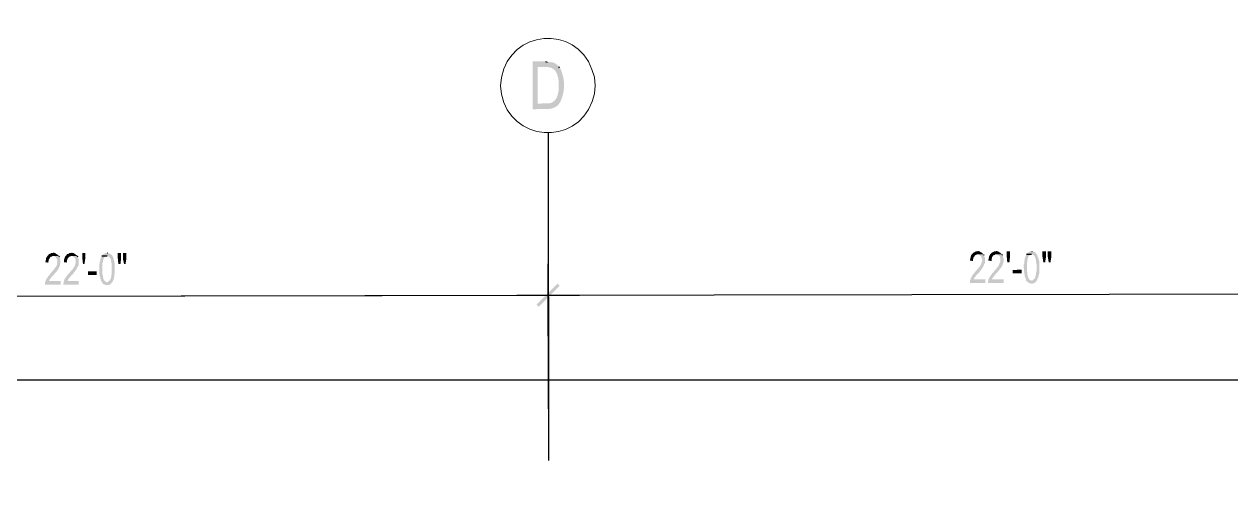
# Model space of a CAD drawing. Header units: inches. Extents: x 6322 to 85903, y -36042 to 7673.
# Drawn here: x 61638.7 to 61982.7, y 6003.5 to 6139 of the extents above; entities that cross this region are included whole.
import ezdxf

# ---------------------------------------------------------------- set-up
doc = ezdxf.new("R2010")
doc.units = ezdxf.units.IN
doc.header["$LTSCALE"] = 10
doc.linetypes.add('Amconstr', pattern=[9999, 9999, 0])
doc.layers.add('CABINET SECTION', color=7, linetype='Continuous')
doc.layers.add('FOOTPATH', color=1, linetype='Continuous')

# ---------------------------------------------------------------- blocks, each defined once
blk = doc.blocks.new('pdf plan')
at = {"true_color": 0x000007}
for points in [[(328.975, 466.675), (328.264, 466.675), (328.264, 464.028), (329.025, 464.028), (329.025, 464.028), (329.058, 464.03), (329.09, 464.033), (329.121, 464.035), (329.152, 464.039), (329.182, 464.042), (329.212, 464.046), (329.241, 464.051), (329.27, 464.056), (329.298, 464.062), (329.326, 464.068), (329.353, 464.076), (329.38, 464.084), (329.407, 464.093), (329.434, 464.104), (329.46, 464.115), (329.485, 464.127), (329.511, 464.141), (329.537, 464.156), (329.562, 464.172), (329.587, 464.19), (329.612, 464.209), (329.637, 464.23), (329.662, 464.252), (329.686, 464.276), (329.686, 464.276), (329.719, 464.326), (328.529, 464.342), (328.529, 466.36), (328.975, 466.36), (329.703, 466.393), (329.571, 466.526), (329.538, 466.542), (329.471, 466.592), (329.422, 466.608), (329.356, 466.625), (329.289, 466.625), (329.24, 466.642), (329.058, 466.642)], [(329.703, 466.393), (328.975, 466.36), (329.058, 466.36), (329.058, 466.36), (329.124, 466.357), (329.186, 466.349), (329.243, 466.335), (329.296, 466.317), (329.346, 466.293), (329.391, 466.265), (329.433, 466.234), (329.471, 466.198), (329.506, 466.159), (329.538, 466.116), (329.566, 466.071), (329.591, 466.023), (329.614, 465.973), (329.633, 465.921), (329.65, 465.867), (329.664, 465.811), (329.676, 465.755), (329.686, 465.697), (329.693, 465.639), (329.699, 465.581), (329.702, 465.523), (329.704, 465.465), (329.704, 465.408), (329.703, 465.351), (329.703, 465.351), (329.703, 465.203), (329.703, 465.203), (329.702, 465.153), (329.699, 465.102), (329.695, 465.051), (329.688, 465), (329.68, 464.949), (329.67, 464.898), (329.657, 464.848), (329.642, 464.799), (329.625, 464.752), (329.606, 464.705), (329.584, 464.66), (329.56, 464.617), (329.534, 464.577), (329.505, 464.538), (329.473, 464.503), (329.438, 464.47), (329.401, 464.44), (329.361, 464.414), (329.318, 464.392), (329.272, 464.373), (329.223, 464.358), (329.171, 464.348), (329.116, 464.343), (329.058, 464.342), (329.058, 464.342), (328.529, 464.342), (329.719, 464.326), (329.769, 464.392), (329.769, 464.392), (329.805, 464.463), (329.838, 464.536), (329.868, 464.611), (329.894, 464.687), (329.918, 464.764), (329.939, 464.843), (329.957, 464.922), (329.972, 465.003), (329.984, 465.084), (329.992, 465.166), (329.998, 465.248), (330.001, 465.331), (330, 465.413), (329.997, 465.496), (329.99, 465.579), (329.98, 465.661), (329.967, 465.743), (329.951, 465.825), (329.931, 465.906), (329.908, 465.986), (329.883, 466.065), (329.854, 466.142), (329.821, 466.219), (329.786, 466.294), (329.786, 466.294), (329.736, 466.327)], [(301.916, 455.924), (301.585, 455.924), (301.651, 455.924), (301.684, 455.891), (301.717, 455.874), (301.751, 455.857), (301.767, 455.824), (301.817, 455.742), (301.833, 455.709), (301.833, 455.576), (301.833, 455.576), (301.831, 455.564), (301.829, 455.551), (301.827, 455.538), (301.825, 455.524), (301.822, 455.511), (301.82, 455.497), (301.817, 455.484), (301.814, 455.47), (301.811, 455.456), (301.808, 455.442), (301.804, 455.429), (301.8, 455.415), (301.796, 455.402), (301.791, 455.389), (301.786, 455.376), (301.781, 455.363), (301.775, 455.351), (301.768, 455.339), (301.761, 455.328), (301.754, 455.317), (301.746, 455.306), (301.737, 455.296), (301.727, 455.287), (301.717, 455.279), (301.717, 455.279), (301.684, 455.246), (301.668, 455.212), (301.651, 455.179), (301.602, 455.13), (301.602, 455.13), (301.591, 455.119), (301.581, 455.108), (301.571, 455.097), (301.56, 455.085), (301.55, 455.072), (301.54, 455.06), (301.529, 455.047), (301.519, 455.034), (301.509, 455.021), (301.498, 455.008), (301.488, 454.994), (301.478, 454.981), (301.467, 454.967), (301.457, 454.954), (301.447, 454.941), (301.436, 454.928), (301.426, 454.915), (301.416, 454.902), (301.405, 454.889), (301.395, 454.877), (301.385, 454.865), (301.374, 454.854), (301.364, 454.843), (301.354, 454.832), (301.354, 454.832), (301.337, 454.815), (301.304, 454.766), (301.304, 454.766), (301.294, 454.752), (301.285, 454.739), (301.276, 454.726), (301.268, 454.714), (301.26, 454.702), (301.253, 454.691), (301.246, 454.681), (301.24, 454.67), (301.234, 454.66), (301.228, 454.65), (301.222, 454.64), (301.217, 454.629), (301.212, 454.619), (301.207, 454.608), (301.202, 454.597), (301.197, 454.586), (301.193, 454.574), (301.188, 454.561), (301.183, 454.548), (301.178, 454.534), (301.172, 454.519), (301.167, 454.503), (301.161, 454.486), (301.155, 454.468), (301.155, 454.468), (301.139, 454.435), (301.139, 454.336), (302.015, 454.336), (302.015, 454.534), (301.37, 454.534), (301.387, 454.584), (301.387, 454.584), (301.404, 454.615), (301.424, 454.645), (301.445, 454.676), (301.467, 454.706), (301.491, 454.736), (301.517, 454.766), (301.543, 454.796), (301.57, 454.826), (301.597, 454.856), (301.626, 454.886), (301.654, 454.917), (301.682, 454.948), (301.711, 454.979), (301.739, 455.011), (301.766, 455.043), (301.793, 455.075), (301.82, 455.108), (301.845, 455.142), (301.869, 455.177), (301.892, 455.212), (301.913, 455.248), (301.932, 455.285), (301.95, 455.323), (301.966, 455.361), (301.966, 455.361), (301.966, 455.411), (301.982, 455.411), (301.982, 455.477), (301.982, 455.477), (301.988, 455.488), (301.993, 455.5), (301.997, 455.512), (302, 455.526), (302.003, 455.54), (302.005, 455.555), (302.006, 455.57), (302.007, 455.586), (302.007, 455.602), (302.007, 455.618), (302.006, 455.634), (302.005, 455.651), (302.003, 455.667), (302.001, 455.684), (301.998, 455.7), (301.996, 455.716), (301.992, 455.732), (301.989, 455.747), (301.986, 455.762), (301.982, 455.776), (301.978, 455.789), (301.974, 455.802), (301.97, 455.814), (301.966, 455.824), (301.966, 455.824), (301.949, 455.874)], [(301.602, 456.089), (301.486, 456.089), (301.453, 456.056), (301.42, 456.039), (301.37, 456.039), (301.354, 456.023), (301.337, 455.973), (301.287, 455.94), (301.287, 455.94), (301.276, 455.921), (301.265, 455.904), (301.256, 455.889), (301.248, 455.876), (301.241, 455.864), (301.235, 455.855), (301.229, 455.846), (301.225, 455.839), (301.221, 455.832), (301.218, 455.826), (301.215, 455.82), (301.213, 455.814), (301.211, 455.808), (301.209, 455.802), (301.208, 455.796), (301.207, 455.788), (301.205, 455.78), (301.204, 455.77), (301.202, 455.759), (301.2, 455.747), (301.198, 455.732), (301.195, 455.716), (301.192, 455.697), (301.188, 455.676), (301.188, 455.676), (301.188, 455.642), (301.155, 455.576), (301.337, 455.56), (301.337, 455.626), (301.354, 455.659), (301.354, 455.709), (301.37, 455.742), (301.387, 455.791), (301.42, 455.808), (301.42, 455.824), (301.453, 455.874), (301.486, 455.891), (301.519, 455.891), (301.569, 455.924), (301.916, 455.924), (301.899, 455.957), (301.866, 455.973), (301.817, 456.023), (301.767, 456.039), (301.751, 456.056), (301.717, 456.089), (301.651, 456.089)], [(302.941, 455.924), (302.627, 455.924), (302.66, 455.924), (302.71, 455.891), (302.726, 455.874), (302.726, 455.874), (302.738, 455.869), (302.75, 455.864), (302.761, 455.857), (302.771, 455.85), (302.78, 455.842), (302.789, 455.833), (302.797, 455.823), (302.805, 455.813), (302.812, 455.803), (302.818, 455.792), (302.824, 455.78), (302.83, 455.769), (302.835, 455.757), (302.839, 455.744), (302.843, 455.732), (302.846, 455.72), (302.849, 455.707), (302.852, 455.695), (302.854, 455.683), (302.856, 455.671), (302.857, 455.659), (302.858, 455.648), (302.859, 455.637), (302.859, 455.626), (302.859, 455.626), (302.859, 455.527), (302.826, 455.494), (302.826, 455.444), (302.809, 455.411), (302.793, 455.345), (302.743, 455.295), (302.726, 455.279), (302.71, 455.246), (302.693, 455.212), (302.644, 455.13), (302.594, 455.113), (302.594, 455.113), (302.589, 455.104), (302.584, 455.095), (302.577, 455.084), (302.57, 455.073), (302.562, 455.061), (302.553, 455.048), (302.544, 455.035), (302.534, 455.022), (302.524, 455.008), (302.513, 454.994), (302.502, 454.98), (302.491, 454.966), (302.479, 454.953), (302.468, 454.939), (302.456, 454.925), (302.445, 454.912), (302.433, 454.9), (302.422, 454.888), (302.411, 454.876), (302.4, 454.865), (302.39, 454.856), (302.38, 454.847), (302.371, 454.839), (302.363, 454.832), (302.363, 454.832), (302.346, 454.815), (302.329, 454.766), (302.329, 454.766), (302.317, 454.752), (302.306, 454.739), (302.296, 454.726), (302.286, 454.714), (302.277, 454.702), (302.269, 454.691), (302.261, 454.681), (302.254, 454.67), (302.247, 454.66), (302.241, 454.65), (302.236, 454.64), (302.23, 454.629), (302.225, 454.619), (302.221, 454.608), (302.216, 454.597), (302.212, 454.586), (302.208, 454.574), (302.204, 454.561), (302.2, 454.548), (302.196, 454.534), (302.192, 454.519), (302.189, 454.503), (302.185, 454.486), (302.181, 454.468), (302.181, 454.468), (302.181, 454.435), (302.164, 454.385), (302.164, 454.336), (303.024, 454.336), (303.024, 454.534), (302.396, 454.534), (302.429, 454.617), (302.445, 454.65), (302.478, 454.667), (302.478, 454.683), (302.495, 454.733), (302.544, 454.749), (302.561, 454.799), (302.594, 454.832), (302.644, 454.882), (302.693, 454.915), (302.726, 454.964), (302.743, 454.997), (302.776, 455.047), (302.809, 455.064), (302.826, 455.113), (302.875, 455.146), (302.892, 455.179), (302.892, 455.196), (302.892, 455.196), (302.896, 455.204), (302.9, 455.213), (302.905, 455.221), (302.91, 455.23), (302.914, 455.239), (302.919, 455.248), (302.924, 455.257), (302.929, 455.266), (302.934, 455.276), (302.939, 455.285), (302.945, 455.294), (302.95, 455.303), (302.955, 455.313), (302.96, 455.322), (302.965, 455.331), (302.97, 455.34), (302.975, 455.35), (302.98, 455.359), (302.985, 455.368), (302.99, 455.377), (302.994, 455.385), (302.999, 455.394), (303.003, 455.403), (303.008, 455.411), (303.008, 455.411), (303.008, 455.477), (303.024, 455.51), (303.024, 455.709), (303.008, 455.742), (303.008, 455.791), (302.958, 455.874)], [(302.627, 456.089), (302.495, 456.089), (302.478, 456.056), (302.429, 456.039), (302.412, 456.039), (302.363, 456.023), (302.346, 455.973), (302.296, 455.94), (302.296, 455.94), (302.287, 455.921), (302.278, 455.904), (302.27, 455.889), (302.264, 455.876), (302.258, 455.864), (302.253, 455.855), (302.249, 455.846), (302.245, 455.839), (302.242, 455.832), (302.239, 455.826), (302.237, 455.82), (302.234, 455.814), (302.232, 455.808), (302.23, 455.802), (302.229, 455.796), (302.227, 455.788), (302.224, 455.78), (302.222, 455.77), (302.219, 455.759), (302.216, 455.747), (302.212, 455.732), (302.208, 455.716), (302.203, 455.697), (302.197, 455.676), (302.197, 455.676), (302.197, 455.576), (302.346, 455.56), (302.363, 455.626), (302.363, 455.709), (302.396, 455.742), (302.412, 455.791), (302.429, 455.808), (302.445, 455.824), (302.478, 455.874), (302.495, 455.891), (302.544, 455.891), (302.578, 455.924), (302.941, 455.924), (302.925, 455.957), (302.892, 455.973), (302.859, 456.006), (302.826, 456.023), (302.809, 456.039), (302.726, 456.089), (302.66, 456.089)], [(303.256, 455.477), (303.223, 455.791), (303.223, 456.089), (303.388, 456.089), (303.388, 455.791), (303.338, 455.477)], [(304.298, 455.924), (304.281, 455.874), (304.232, 455.791), (304.232, 455.742), (304.215, 455.709), (304.215, 455.642), (304.182, 455.593), (304.182, 455.51), (304.165, 455.477), (304.165, 455.361), (304.165, 455.361), (304.167, 455.346), (304.169, 455.329), (304.169, 455.311), (304.17, 455.291), (304.17, 455.271), (304.17, 455.249), (304.17, 455.227), (304.17, 455.204), (304.169, 455.18), (304.169, 455.157), (304.168, 455.133), (304.167, 455.109), (304.167, 455.085), (304.167, 455.062), (304.167, 455.039), (304.167, 455.017), (304.167, 454.996), (304.168, 454.975), (304.169, 454.956), (304.17, 454.938), (304.172, 454.921), (304.175, 454.906), (304.178, 454.893), (304.182, 454.882), (304.182, 454.882), (304.182, 454.799), (304.215, 454.733), (304.215, 454.683), (304.215, 454.683), (304.225, 454.658), (304.232, 454.636), (304.239, 454.617), (304.244, 454.601), (304.249, 454.588), (304.252, 454.576), (304.255, 454.566), (304.257, 454.558), (304.259, 454.551), (304.261, 454.545), (304.263, 454.54), (304.265, 454.534), (304.267, 454.529), (304.27, 454.524), (304.273, 454.517), (304.277, 454.51), (304.283, 454.502), (304.289, 454.492), (304.297, 454.481), (304.307, 454.467), (304.318, 454.451), (304.331, 454.432), (304.346, 454.411), (304.364, 454.385), (304.364, 454.385), (304.38, 454.369), (304.413, 454.352), (304.447, 454.336), (304.48, 454.336), (304.513, 454.303), (304.678, 454.303), (304.711, 454.336), (304.744, 454.336), (304.777, 454.352), (304.81, 454.369), (304.827, 454.419), (304.844, 454.419), (304.86, 454.452), (304.893, 454.468), (304.546, 454.468), (304.513, 454.501), (304.463, 454.534), (304.413, 454.584), (304.397, 454.617), (304.397, 454.65), (304.38, 454.683), (304.38, 454.716), (304.364, 454.749), (304.364, 454.832), (304.331, 454.898), (304.331, 455.527), (304.364, 455.576), (304.364, 455.659), (304.364, 455.659), (304.366, 455.669), (304.368, 455.679), (304.371, 455.689), (304.374, 455.699), (304.376, 455.709), (304.38, 455.718), (304.383, 455.728), (304.387, 455.737), (304.39, 455.746), (304.394, 455.755), (304.399, 455.764), (304.403, 455.773), (304.408, 455.781), (304.413, 455.79), (304.418, 455.799), (304.424, 455.807), (304.43, 455.816), (304.436, 455.824), (304.442, 455.833), (304.449, 455.841), (304.456, 455.849), (304.464, 455.857), (304.472, 455.866), (304.48, 455.874), (304.48, 455.874), (304.529, 455.891), (304.546, 455.924), (304.595, 455.924)], [(304.595, 456.089), (304.513, 456.089), (304.48, 456.056), (304.447, 456.056), (304.413, 456.039), (304.38, 456.023), (304.364, 455.973), (304.331, 455.973), (304.314, 455.957), (304.298, 455.924), (304.628, 455.924), (304.628, 455.924), (304.639, 455.919), (304.648, 455.914), (304.658, 455.909), (304.667, 455.903), (304.676, 455.897), (304.685, 455.891), (304.693, 455.884), (304.701, 455.876), (304.709, 455.869), (304.717, 455.861), (304.725, 455.853), (304.732, 455.845), (304.739, 455.837), (304.746, 455.828), (304.753, 455.82), (304.76, 455.811), (304.766, 455.802), (304.773, 455.793), (304.779, 455.785), (304.785, 455.776), (304.792, 455.767), (304.798, 455.759), (304.804, 455.75), (304.81, 455.742), (304.81, 455.742), (304.81, 455.676), (304.81, 455.676), (304.814, 455.663), (304.818, 455.651), (304.821, 455.64), (304.824, 455.628), (304.827, 455.617), (304.83, 455.606), (304.832, 455.595), (304.834, 455.584), (304.835, 455.574), (304.837, 455.563), (304.838, 455.552), (304.839, 455.541), (304.84, 455.53), (304.841, 455.519), (304.842, 455.508), (304.842, 455.497), (304.843, 455.485), (304.843, 455.473), (304.843, 455.461), (304.843, 455.449), (304.843, 455.436), (304.843, 455.422), (304.844, 455.409), (304.844, 455.394), (304.844, 455.394), (304.844, 455.196), (304.844, 455.196), (304.844, 455.166), (304.844, 455.136), (304.845, 455.105), (304.845, 455.073), (304.845, 455.041), (304.845, 455.008), (304.845, 454.975), (304.844, 454.942), (304.843, 454.909), (304.84, 454.876), (304.837, 454.844), (304.833, 454.811), (304.828, 454.78), (304.821, 454.748), (304.814, 454.718), (304.804, 454.689), (304.793, 454.66), (304.781, 454.633), (304.766, 454.607), (304.75, 454.583), (304.731, 454.56), (304.71, 454.538), (304.687, 454.519), (304.662, 454.501), (304.662, 454.501), (304.628, 454.468), (304.595, 454.468), (304.893, 454.468), (304.91, 454.518), (304.91, 454.518), (304.928, 454.551), (304.944, 454.593), (304.96, 454.643), (304.974, 454.699), (304.986, 454.762), (304.997, 454.829), (305.005, 454.902), (305.013, 454.977), (305.018, 455.056), (305.021, 455.136), (305.022, 455.217), (305.021, 455.299), (305.018, 455.381), (305.013, 455.46), (305.005, 455.538), (304.994, 455.613), (304.981, 455.684), (304.965, 455.751), (304.947, 455.811), (304.926, 455.866), (304.902, 455.914), (304.874, 455.954), (304.844, 455.985), (304.81, 456.006), (304.81, 456.006), (304.777, 456.039), (304.761, 456.039), (304.744, 456.056), (304.695, 456.056), (304.678, 456.089), (304.628, 456.089)], [(305.373, 456.089), (305.191, 456.089), (305.191, 455.791), (305.224, 455.477), (305.34, 455.477), (305.373, 455.791)], [(305.671, 456.089), (305.472, 456.089), (305.472, 455.791), (305.538, 455.477), (305.621, 455.477), (305.671, 455.791)], [(353.289, 455.924), (352.975, 455.924), (353.024, 455.924), (353.057, 455.891), (353.057, 455.891), (353.069, 455.884), (353.081, 455.878), (353.091, 455.871), (353.102, 455.864), (353.111, 455.857), (353.12, 455.85), (353.128, 455.842), (353.136, 455.834), (353.144, 455.826), (353.15, 455.818), (353.157, 455.809), (353.163, 455.8), (353.168, 455.79), (353.173, 455.78), (353.178, 455.77), (353.182, 455.759), (353.186, 455.748), (353.19, 455.737), (353.193, 455.725), (353.196, 455.713), (353.199, 455.7), (353.202, 455.687), (353.204, 455.673), (353.206, 455.659), (353.206, 455.659), (353.223, 455.626), (353.223, 455.576), (353.223, 455.576), (353.219, 455.564), (353.214, 455.551), (353.21, 455.538), (353.206, 455.526), (353.202, 455.513), (353.197, 455.5), (353.193, 455.487), (353.188, 455.473), (353.184, 455.46), (353.179, 455.447), (353.174, 455.434), (353.169, 455.421), (353.164, 455.408), (353.158, 455.396), (353.153, 455.383), (353.147, 455.37), (353.141, 455.358), (353.134, 455.346), (353.128, 455.334), (353.121, 455.322), (353.114, 455.311), (353.106, 455.3), (353.098, 455.289), (353.09, 455.279), (353.09, 455.279), (353.074, 455.246), (353.057, 455.212), (353.008, 455.179), (352.991, 455.13), (352.941, 455.113), (352.925, 455.064), (352.842, 454.981), (352.826, 454.948), (352.776, 454.898), (352.76, 454.882), (352.726, 454.832), (352.693, 454.815), (352.677, 454.766), (352.677, 454.766), (352.671, 454.761), (352.664, 454.755), (352.658, 454.747), (352.652, 454.738), (352.646, 454.728), (352.64, 454.717), (352.633, 454.705), (352.627, 454.692), (352.621, 454.679), (352.615, 454.665), (352.609, 454.65), (352.602, 454.636), (352.596, 454.621), (352.59, 454.605), (352.584, 454.59), (352.578, 454.575), (352.571, 454.56), (352.565, 454.545), (352.559, 454.531), (352.553, 454.517), (352.547, 454.503), (352.54, 454.491), (352.534, 454.479), (352.528, 454.468), (352.528, 454.468), (352.528, 454.336), (353.388, 454.336), (353.388, 454.534), (352.726, 454.534), (352.76, 454.584), (352.776, 454.617), (352.793, 454.65), (352.842, 454.683), (352.859, 454.733), (352.875, 454.749), (352.908, 454.799), (352.991, 454.882), (353.008, 454.882), (353.024, 454.915), (353.074, 454.964), (353.09, 454.997), (353.14, 455.047), (353.157, 455.064), (353.173, 455.113), (353.206, 455.13), (353.223, 455.146), (353.239, 455.179), (353.239, 455.196), (353.256, 455.246), (353.305, 455.279), (353.305, 455.328), (353.322, 455.361), (353.355, 455.411), (353.372, 455.477), (353.372, 455.742), (353.322, 455.824), (353.305, 455.874)], [(352.975, 456.089), (352.859, 456.089), (352.776, 456.039), (352.76, 456.039), (352.726, 456.023), (352.693, 455.973), (352.677, 455.957), (352.644, 455.94), (352.644, 455.94), (352.638, 455.93), (352.632, 455.92), (352.626, 455.909), (352.62, 455.899), (352.615, 455.888), (352.61, 455.878), (352.605, 455.867), (352.6, 455.857), (352.596, 455.846), (352.592, 455.836), (352.588, 455.825), (352.584, 455.814), (352.58, 455.803), (352.577, 455.792), (352.574, 455.781), (352.571, 455.77), (352.569, 455.759), (352.567, 455.747), (352.565, 455.736), (352.564, 455.724), (352.563, 455.712), (352.562, 455.7), (352.561, 455.688), (352.561, 455.676), (352.561, 455.676), (352.545, 455.642), (352.545, 455.576), (352.71, 455.56), (352.71, 455.659), (352.726, 455.709), (352.726, 455.742), (352.76, 455.791), (352.793, 455.824), (352.826, 455.874), (352.859, 455.891), (352.875, 455.891), (352.925, 455.924), (353.289, 455.924), (353.256, 455.957), (353.239, 455.973), (353.223, 456.006), (353.173, 456.023), (353.157, 456.039), (353.107, 456.056), (353.09, 456.089), (353.008, 456.089)], [(354.314, 455.924), (353.984, 455.924), (354.05, 455.924), (354.066, 455.891), (354.066, 455.891), (354.086, 455.881), (354.103, 455.872), (354.119, 455.864), (354.132, 455.856), (354.144, 455.849), (354.155, 455.843), (354.164, 455.837), (354.172, 455.831), (354.178, 455.825), (354.184, 455.819), (354.188, 455.812), (354.192, 455.806), (354.196, 455.799), (354.199, 455.791), (354.201, 455.783), (354.203, 455.774), (354.206, 455.764), (354.208, 455.753), (354.211, 455.741), (354.214, 455.728), (354.217, 455.713), (354.221, 455.697), (354.226, 455.679), (354.232, 455.659), (354.232, 455.659), (354.232, 455.576), (354.215, 455.527), (354.215, 455.494), (354.165, 455.411), (354.149, 455.345), (354.149, 455.328), (354.132, 455.295), (354.116, 455.279), (354.083, 455.246), (354.066, 455.212), (354.033, 455.179), (354, 455.13), (353.984, 455.113), (353.901, 455.031), (353.884, 454.981), (353.835, 454.948), (353.818, 454.898), (353.768, 454.882), (353.752, 454.832), (353.735, 454.815), (353.702, 454.766), (353.686, 454.749), (353.669, 454.716), (353.636, 454.683), (353.603, 454.6), (353.587, 454.567), (353.553, 454.518), (353.553, 454.468), (353.537, 454.435), (353.537, 454.336), (354.414, 454.336), (354.414, 454.534), (353.752, 454.534), (353.768, 454.584), (353.785, 454.617), (353.835, 454.65), (353.835, 454.667), (353.835, 454.667), (353.841, 454.675), (353.847, 454.683), (353.854, 454.692), (353.861, 454.701), (353.868, 454.71), (353.874, 454.719), (353.881, 454.728), (353.889, 454.737), (353.896, 454.746), (353.903, 454.756), (353.91, 454.765), (353.917, 454.774), (353.925, 454.783), (353.932, 454.793), (353.939, 454.802), (353.946, 454.811), (353.953, 454.82), (353.96, 454.829), (353.967, 454.838), (353.974, 454.847), (353.981, 454.856), (353.987, 454.865), (353.994, 454.873), (354, 454.882), (354, 454.882), (354.033, 454.882), (354.05, 454.915), (354.083, 454.964), (354.116, 454.997), (354.149, 455.047), (354.165, 455.064), (354.199, 455.113), (354.215, 455.13), (354.232, 455.146), (354.265, 455.179), (354.265, 455.196), (354.298, 455.246), (354.347, 455.328), (354.347, 455.361), (354.347, 455.361), (354.355, 455.378), (354.363, 455.395), (354.37, 455.412), (354.376, 455.43), (354.382, 455.448), (354.387, 455.466), (354.392, 455.484), (354.396, 455.502), (354.399, 455.521), (354.402, 455.539), (354.404, 455.558), (354.405, 455.576), (354.406, 455.595), (354.406, 455.614), (354.405, 455.632), (354.404, 455.65), (354.402, 455.669), (354.399, 455.687), (354.395, 455.705), (354.39, 455.723), (354.385, 455.74), (354.379, 455.758), (354.372, 455.775), (354.364, 455.791), (354.364, 455.791), (354.364, 455.824), (354.347, 455.874)], [(353.984, 456.089), (353.884, 456.089), (353.835, 456.056), (353.818, 456.039), (353.768, 456.039), (353.752, 456.023), (353.702, 455.973), (353.686, 455.957), (353.669, 455.94), (353.669, 455.94), (353.663, 455.93), (353.657, 455.92), (353.651, 455.909), (353.645, 455.899), (353.639, 455.888), (353.633, 455.878), (353.627, 455.867), (353.622, 455.857), (353.617, 455.846), (353.612, 455.836), (353.607, 455.825), (353.603, 455.814), (353.599, 455.803), (353.596, 455.792), (353.592, 455.781), (353.59, 455.77), (353.587, 455.759), (353.586, 455.747), (353.584, 455.736), (353.583, 455.724), (353.583, 455.712), (353.584, 455.7), (353.585, 455.688), (353.587, 455.676), (353.587, 455.676), (353.553, 455.642), (353.553, 455.576), (353.735, 455.56), (353.735, 455.659), (353.752, 455.709), (353.752, 455.742), (353.768, 455.791), (353.818, 455.824), (353.835, 455.874), (353.884, 455.891), (353.917, 455.891), (353.934, 455.924), (354.314, 455.924), (354.281, 455.957), (354.265, 455.973), (354.215, 456.023), (354.165, 456.039), (354.132, 456.056), (354.116, 456.089), (354.033, 456.089)], [(354.612, 455.477), (354.579, 455.791), (354.579, 456.089), (354.761, 456.089), (354.761, 455.791), (354.728, 455.477)], [(355.671, 455.924), (355.654, 455.874), (355.637, 455.824), (355.621, 455.791), (355.588, 455.742), (355.588, 455.709), (355.571, 455.676), (355.571, 455.593), (355.555, 455.56), (355.555, 455.411), (355.522, 455.361), (355.522, 455.295), (355.522, 455.295), (355.522, 455.271), (355.522, 455.248), (355.523, 455.226), (355.524, 455.205), (355.525, 455.184), (355.527, 455.165), (355.529, 455.146), (355.53, 455.127), (355.532, 455.109), (355.534, 455.092), (355.536, 455.075), (355.538, 455.057), (355.54, 455.04), (355.542, 455.023), (355.544, 455.006), (355.546, 454.989), (355.548, 454.971), (355.55, 454.953), (355.551, 454.935), (355.552, 454.916), (355.553, 454.896), (355.554, 454.876), (355.555, 454.854), (355.555, 454.832), (355.555, 454.832), (355.571, 454.799), (355.571, 454.733), (355.588, 454.683), (355.588, 454.65), (355.621, 454.617), (355.621, 454.584), (355.637, 454.534), (355.654, 454.518), (355.654, 454.468), (355.671, 454.452), (355.704, 454.435), (355.72, 454.385), (355.753, 454.369), (355.786, 454.352), (355.819, 454.336), (355.853, 454.336), (355.886, 454.303), (356.034, 454.303), (356.084, 454.336), (356.117, 454.336), (356.15, 454.352), (356.183, 454.369), (356.2, 454.419), (356.233, 454.452), (356.249, 454.468), (355.952, 454.468), (355.952, 454.468), (355.924, 454.474), (355.899, 454.483), (355.875, 454.496), (355.854, 454.511), (355.835, 454.529), (355.818, 454.55), (355.802, 454.572), (355.788, 454.597), (355.776, 454.623), (355.765, 454.651), (355.755, 454.68), (355.747, 454.71), (355.74, 454.741), (355.734, 454.772), (355.728, 454.804), (355.724, 454.836), (355.72, 454.867), (355.717, 454.898), (355.714, 454.929), (355.712, 454.959), (355.71, 454.987), (355.708, 455.014), (355.706, 455.04), (355.704, 455.064), (355.704, 455.064), (355.704, 455.246), (355.704, 455.246), (355.702, 455.269), (355.701, 455.291), (355.7, 455.311), (355.699, 455.329), (355.699, 455.345), (355.699, 455.36), (355.7, 455.374), (355.701, 455.386), (355.702, 455.398), (355.703, 455.409), (355.704, 455.42), (355.706, 455.43), (355.707, 455.439), (355.709, 455.449), (355.711, 455.459), (355.712, 455.469), (355.714, 455.479), (355.715, 455.49), (355.717, 455.501), (355.718, 455.514), (355.719, 455.528), (355.72, 455.542), (355.72, 455.559), (355.72, 455.576), (355.72, 455.576), (355.737, 455.626), (355.737, 455.659), (355.737, 455.659), (355.739, 455.669), (355.741, 455.68), (355.744, 455.691), (355.747, 455.701), (355.75, 455.712), (355.753, 455.723), (355.756, 455.734), (355.76, 455.744), (355.764, 455.755), (355.768, 455.765), (355.773, 455.775), (355.778, 455.785), (355.783, 455.795), (355.789, 455.804), (355.795, 455.813), (355.802, 455.822), (355.809, 455.83), (355.816, 455.838), (355.824, 455.846), (355.832, 455.852), (355.84, 455.859), (355.849, 455.864), (355.859, 455.87), (355.869, 455.874), (355.869, 455.874), (355.886, 455.891), (355.935, 455.924), (355.952, 455.924)], [(355.968, 456.089), (355.952, 456.089), (355.952, 456.089), (355.939, 456.089), (355.927, 456.088), (355.915, 456.087), (355.902, 456.085), (355.89, 456.083), (355.878, 456.08), (355.866, 456.077), (355.854, 456.073), (355.843, 456.069), (355.831, 456.064), (355.82, 456.059), (355.809, 456.054), (355.798, 456.048), (355.788, 456.042), (355.778, 456.035), (355.768, 456.028), (355.759, 456.02), (355.749, 456.012), (355.741, 456.004), (355.732, 455.995), (355.724, 455.986), (355.717, 455.977), (355.71, 455.967), (355.704, 455.957), (355.704, 455.957), (355.671, 455.924), (356.018, 455.924), (356.034, 455.891), (356.084, 455.874), (356.101, 455.857), (356.117, 455.808), (356.15, 455.775), (356.167, 455.742), (356.183, 455.709), (356.183, 455.676), (356.183, 455.676), (356.185, 455.663), (356.187, 455.651), (356.19, 455.639), (356.192, 455.627), (356.194, 455.615), (356.196, 455.604), (356.198, 455.592), (356.2, 455.581), (356.202, 455.569), (356.204, 455.558), (356.206, 455.546), (356.208, 455.535), (356.21, 455.524), (356.212, 455.512), (356.214, 455.501), (356.216, 455.489), (356.218, 455.478), (356.221, 455.466), (356.223, 455.455), (356.225, 455.443), (356.227, 455.431), (356.229, 455.419), (356.231, 455.407), (356.233, 455.394), (356.233, 455.394), (356.233, 455.113), (356.233, 455.113), (356.235, 455.089), (356.236, 455.068), (356.236, 455.048), (356.236, 455.03), (356.236, 455.014), (356.235, 454.999), (356.233, 454.985), (356.232, 454.973), (356.23, 454.961), (356.228, 454.951), (356.225, 454.941), (356.223, 454.931), (356.22, 454.922), (356.217, 454.913), (356.215, 454.904), (356.212, 454.895), (356.21, 454.886), (356.207, 454.876), (356.205, 454.866), (356.203, 454.854), (356.202, 454.842), (356.201, 454.829), (356.2, 454.815), (356.2, 454.799), (356.2, 454.799), (356.183, 454.749), (356.183, 454.716), (356.167, 454.683), (356.167, 454.65), (356.15, 454.617), (356.15, 454.6), (356.117, 454.567), (356.084, 454.534), (356.051, 454.518), (356.034, 454.501), (356.001, 454.468), (355.968, 454.468), (356.249, 454.468), (356.283, 454.567), (356.332, 454.65), (356.349, 454.716), (356.349, 454.799), (356.382, 454.832), (356.382, 454.981), (356.398, 455.031), (356.398, 455.394), (356.382, 455.444), (356.382, 455.494), (356.382, 455.494), (356.383, 455.504), (356.384, 455.514), (356.384, 455.525), (356.384, 455.535), (356.383, 455.545), (356.381, 455.556), (356.379, 455.566), (356.376, 455.576), (356.373, 455.587), (356.37, 455.597), (356.367, 455.607), (356.363, 455.618), (356.36, 455.628), (356.356, 455.638), (356.352, 455.649), (356.349, 455.659), (356.345, 455.669), (356.342, 455.68), (356.339, 455.69), (356.337, 455.7), (356.335, 455.711), (356.333, 455.721), (356.333, 455.731), (356.332, 455.742), (356.332, 455.742), (356.283, 455.824), (356.283, 455.874), (356.249, 455.924), (356.233, 455.957), (356.2, 455.973), (356.183, 456.006), (356.15, 456.039), (356.101, 456.056), (356.084, 456.056), (356.034, 456.089), (356.001, 456.089)], [(356.762, 456.089), (356.564, 456.089), (356.564, 455.791), (356.613, 455.477), (356.713, 455.477), (356.762, 455.791)], [(357.06, 456.089), (356.861, 456.089), (356.861, 455.791), (356.911, 455.477), (357.01, 455.477), (357.06, 455.791)], [(303.537, 454.865), (304.017, 454.865), (304.017, 455.064), (303.537, 455.064)], [(354.91, 454.865), (355.406, 454.865), (355.406, 455.064), (354.91, 455.064)], [(328.446, 453.178), (328.578, 453.062), (329.62, 454.352)], [(329.62, 454.352), (328.578, 453.062), (328.446, 453.178)], [(328.578, 453.062), (329.62, 454.352), (329.736, 454.22)], [(329.736, 454.22), (329.62, 454.352), (328.578, 453.062)]]:
    blk.add_hatch(color=7, dxfattribs=at).paths.add_polyline_path(points)
at = {"color": 7, "linetype": 'Continuous', "lineweight": -2, "true_color": 0x000007}
for p, q in [((328.975, 466.675), (329.058, 466.642)), ((329.703, 466.393), (329.736, 466.327)), ((301.602, 456.089), (301.651, 456.089)), ((301.916, 455.924), (301.949, 455.874)), ((302.627, 456.089), (302.66, 456.089)), ((302.941, 455.924), (302.958, 455.874)), ((304.298, 455.924), (304.595, 455.924)), ((304.595, 456.089), (304.628, 456.089)), ((352.975, 456.089), (353.008, 456.089)), ((353.289, 455.924), (353.305, 455.874)), ((353.984, 456.089), (354.033, 456.089)), ((354.314, 455.924), (354.347, 455.874)), ((355.671, 455.924), (355.952, 455.924)), ((355.968, 456.089), (356.001, 456.089))]:
    blk.add_line(p, q, dxfattribs=at)
at = {"color": 7, "linetype": 'Continuous', "lineweight": 9, "true_color": 0x000007}
for points in [[(331.737, 465.335), (331.688, 465.798), (331.555, 466.228)], [(326.527, 465.798), (326.478, 465.335), (326.527, 464.872)], [(331.555, 464.442), (331.688, 464.872), (331.737, 465.335)]]:
    blk.add_lwpolyline(points, dxfattribs=at)
at = {"color": 7, "linetype": 'Continuous', "lineweight": -2, "true_color": 0x000007}
for points in [[(329.108, 462.705), (329.108, 444.528), (329.108, 444.528)], [(329.108, 447.389), (329.108, 455.444), (329.108, 455.444)], [(329.108, 447.389), (329.108, 455.444), (329.108, 455.444)], [(275.981, 453.707), (330.844, 453.707), (330.844, 453.707)], [(327.354, 453.707), (382.217, 453.707), (382.217, 453.707)]]:
    blk.add_lwpolyline(points, dxfattribs=at)
at = {"color": 7, "linetype": 'Continuous', "lineweight": 9, "true_color": 0x000007}
for points in [[(331.555, 466.228), (330.646, 468.742), (327.023, 468.444), (326.527, 465.798)], [(326.527, 464.872), (327.023, 462.242), (330.646, 461.928), (331.555, 464.442)]]:
    blk.add_open_spline(points, degree=3, dxfattribs=at)
at = {"layer": 'CABINET SECTION', "linetype": 'Amconstr', "lineweight": 25}
blk.add_line((277.718, 453.707), (329.108, 453.707), dxfattribs=at)

msp = doc.modelspace()

# ---------------------------------------------------------------- linework, layer by layer
at = {"layer": 'FOOTPATH'}
msp.add_lwpolyline([(60943.3098, 6037.65715), (63058.56644, 6037.65715), (63894.59773, 5201.62585), (63478.81895, 4785.84707), (62815.00886, 5449.65715), (61309.3098, 5449.65715), (61309.3098, 5350.45736), (60943.3098, 5350.45736)], close=True, dxfattribs=at)

# ---------------------------------------------------------------- block references
at = {"linetype": 'Amconstr', "lineweight": 25, "xscale": 5.131858713091743, "yscale": 5.131858713091743, "zscale": 5.131858713091743, "rotation": 0.100856521769071}
msp.add_blockref('pdf plan', (60103.28593, 3730.46186), dxfattribs=at)

doc.saveas('drawing.dxf')
